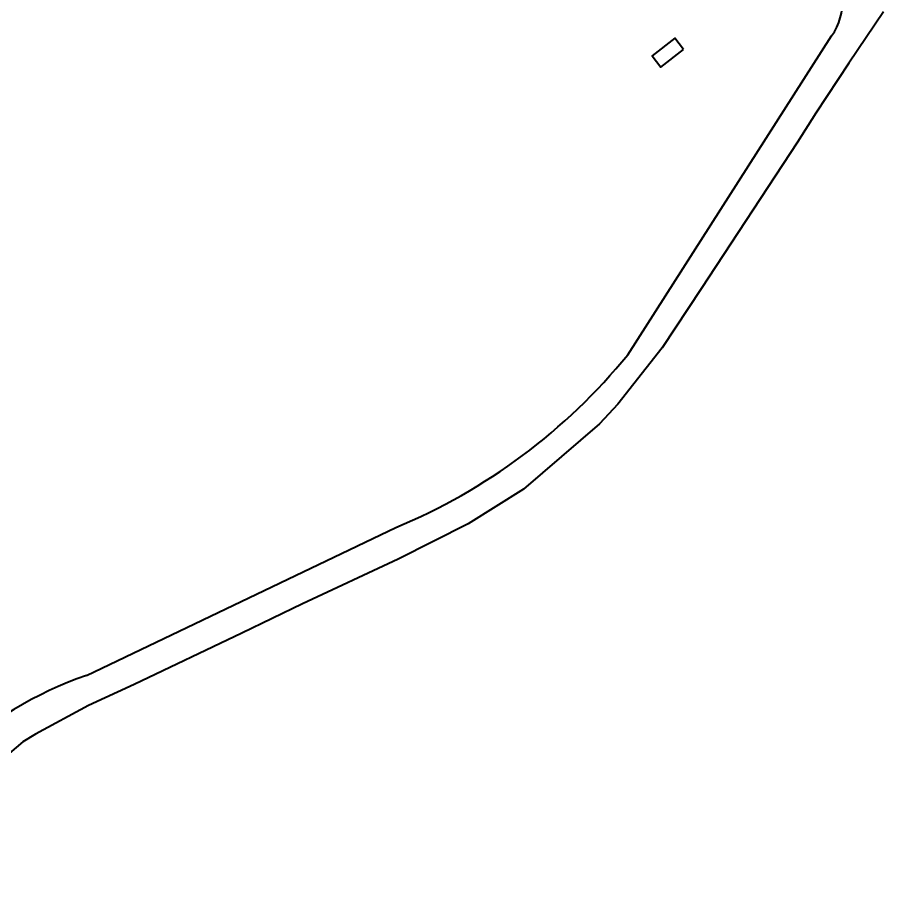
# Model space of a CAD drawing. Header units: metres. Extents: x 428 to 3974, y -4076 to 3914.
# Drawn here: x 1111.3605 to 1111.6829, y -3840.4247 to -3840.1004 of the extents above; entities that cross this region are included whole.
import ezdxf

# ---------------------------------------------------------------- set-up
doc = ezdxf.new("R2010")
doc.units = ezdxf.units.M
doc.header["$MEASUREMENT"] = 0
doc.layers.add('C-BLDG', color=253, linetype='Continuous', lineweight=5)
doc.layers.add('C-ROAD-LAND', color=253, linetype='Continuous', lineweight=9)

msp = doc.modelspace()

# ---------------------------------------------------------------- linework, layer by layer
at = {"layer": 'C-BLDG', "lineweight": 40}
msp.add_lwpolyline([(1111.608435633084, -3840.112429504461), (1111.605194922494, -3840.108194309465), (1111.596791630568, -3840.114741371191), (1111.600032345349, -3840.118976564325)], close=True, dxfattribs=at)
at = {"layer": 'C-ROAD-LAND', "lineweight": 40}
for p, q in [((1111.587711123241, -3840.225991829476), (1111.663595606996, -3840.107331159702)), ((1111.386202849405, -3840.34542431607), (1111.501315973657, -3840.290322995923))]:
    msp.add_line(p, q, dxfattribs=at)
msp.add_lwpolyline([(1111.682929193093, -3840.098414606592), (1111.669988989787, -3840.117442867896), (1111.657703989608, -3840.13601780235), (1111.650855133733, -3840.146810040987), (1111.615031806244, -3840.201432810343), (1111.600522823589, -3840.223426719374), (1111.583996033719, -3840.244342523805), (1111.5771478158, -3840.251671011738), (1111.548886102582, -3840.276088056333), (1111.528255854225, -3840.288984229035), (1111.502213165587, -3840.302111447967), (1111.466631399891, -3840.318727889276), (1111.44398403536, -3840.329689289621), (1111.403903699438, -3840.348702955238), (1111.386899707796, -3840.356591290972), (1111.36719650771, -3840.367299270994), (1111.362464105668, -3840.370147408164), (1111.340758155989, -3840.388466225183)], dxfattribs=at)
for centre, radius, start, end in [((1111.645401989999, -3840.094550761572), 0.022233899231174, 324.9133224392982, 40.71896299452768), ((1111.417113026096, -3840.087061693139), 0.2200120303658788, 292.5023180241647, 320.8416311369501), ((1111.43135260926, -3840.477193142465), 0.1392893550148059, 108.913773842546, 157.8726621491793)]:
    msp.add_arc(centre, radius, start, end, dxfattribs=at)

doc.saveas('drawing.dxf')
